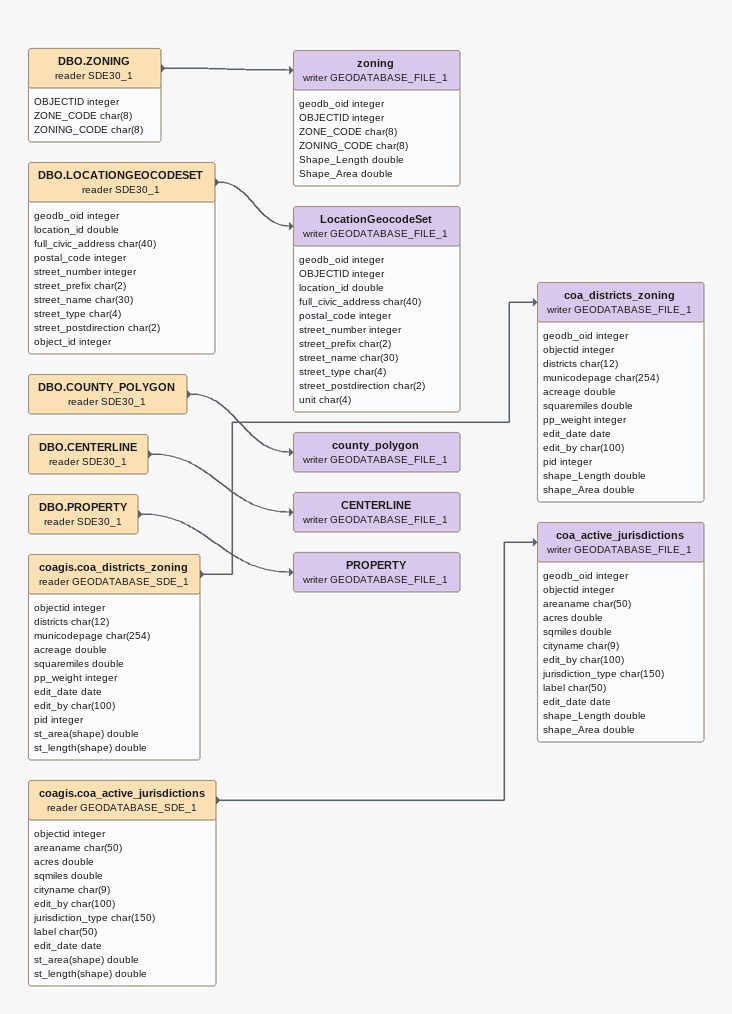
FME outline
DBO.COUNTY_POLYGON (reader SDE30_1)
    -> county_polygon (writer GEODATABASE_FILE_1)
county_polygon (writer GEODATABASE_FILE_1)
DBO.PROPERTY (reader SDE30_1)
    -> PROPERTY (writer GEODATABASE_FILE_1)
PROPERTY (writer GEODATABASE_FILE_1)
DBO.ZONING (reader SDE30_1)
    attributes: OBJECTID integer, ZONE_CODE char(8), ZONING_CODE char(8)
    -> zoning (writer GEODATABASE_FILE_1)
zoning (writer GEODATABASE_FILE_1)
    attributes: geodb_oid integer, OBJECTID integer, ZONE_CODE char(8), ZONING_CODE char(8), Shape_Length double, Shape_Area double
DBO.LOCATIONGEOCODESET (reader SDE30_1)
    attributes: geodb_oid integer, location_id double, full_civic_address char(40), postal_code integer, street_number integer, street_prefix char(2), street_name char(30), street_type char(4), street_postdirection char(2), object_id integer
    -> LocationGeocodeSet (writer GEODATABASE_FILE_1)
LocationGeocodeSet (writer GEODATABASE_FILE_1)
    attributes: geodb_oid integer, OBJECTID integer, location_id double, full_civic_address char(40), postal_code integer, street_number integer, street_prefix char(2), street_name char(30), street_type char(4), street_postdirection char(2), unit char(4)
DBO.CENTERLINE (reader SDE30_1)
    -> CENTERLINE (writer GEODATABASE_FILE_1)
CENTERLINE (writer GEODATABASE_FILE_1)
coagis.coa_districts_zoning (reader GEODATABASE_SDE_1)
    attributes: objectid integer, districts char(12), municodepage char(254), acreage double, squaremiles double, pp_weight integer, edit_date date, edit_by char(100), pid integer, st_area(shape) double, st_length(shape) double
    -> coa_districts_zoning (writer GEODATABASE_FILE_1)
coa_districts_zoning (writer GEODATABASE_FILE_1)
    attributes: geodb_oid integer, objectid integer, districts char(12), municodepage char(254), acreage double, squaremiles double, pp_weight integer, edit_date date, edit_by char(100), pid integer, shape_Length double, shape_Area double
coagis.coa_active_jurisdictions (reader GEODATABASE_SDE_1)
    attributes: objectid integer, areaname char(50), acres double, sqmiles double, cityname char(9), edit_by char(100), jurisdiction_type char(150), label char(50), edit_date date, st_area(shape) double, st_length(shape) double
    -> coa_active_jurisdictions (writer GEODATABASE_FILE_1)
coa_active_jurisdictions (writer GEODATABASE_FILE_1)
    attributes: geodb_oid integer, objectid integer, areaname char(50), acres double, sqmiles double, cityname char(9), edit_by char(100), jurisdiction_type char(150), label char(50), edit_date date, shape_Length double, shape_Area double
